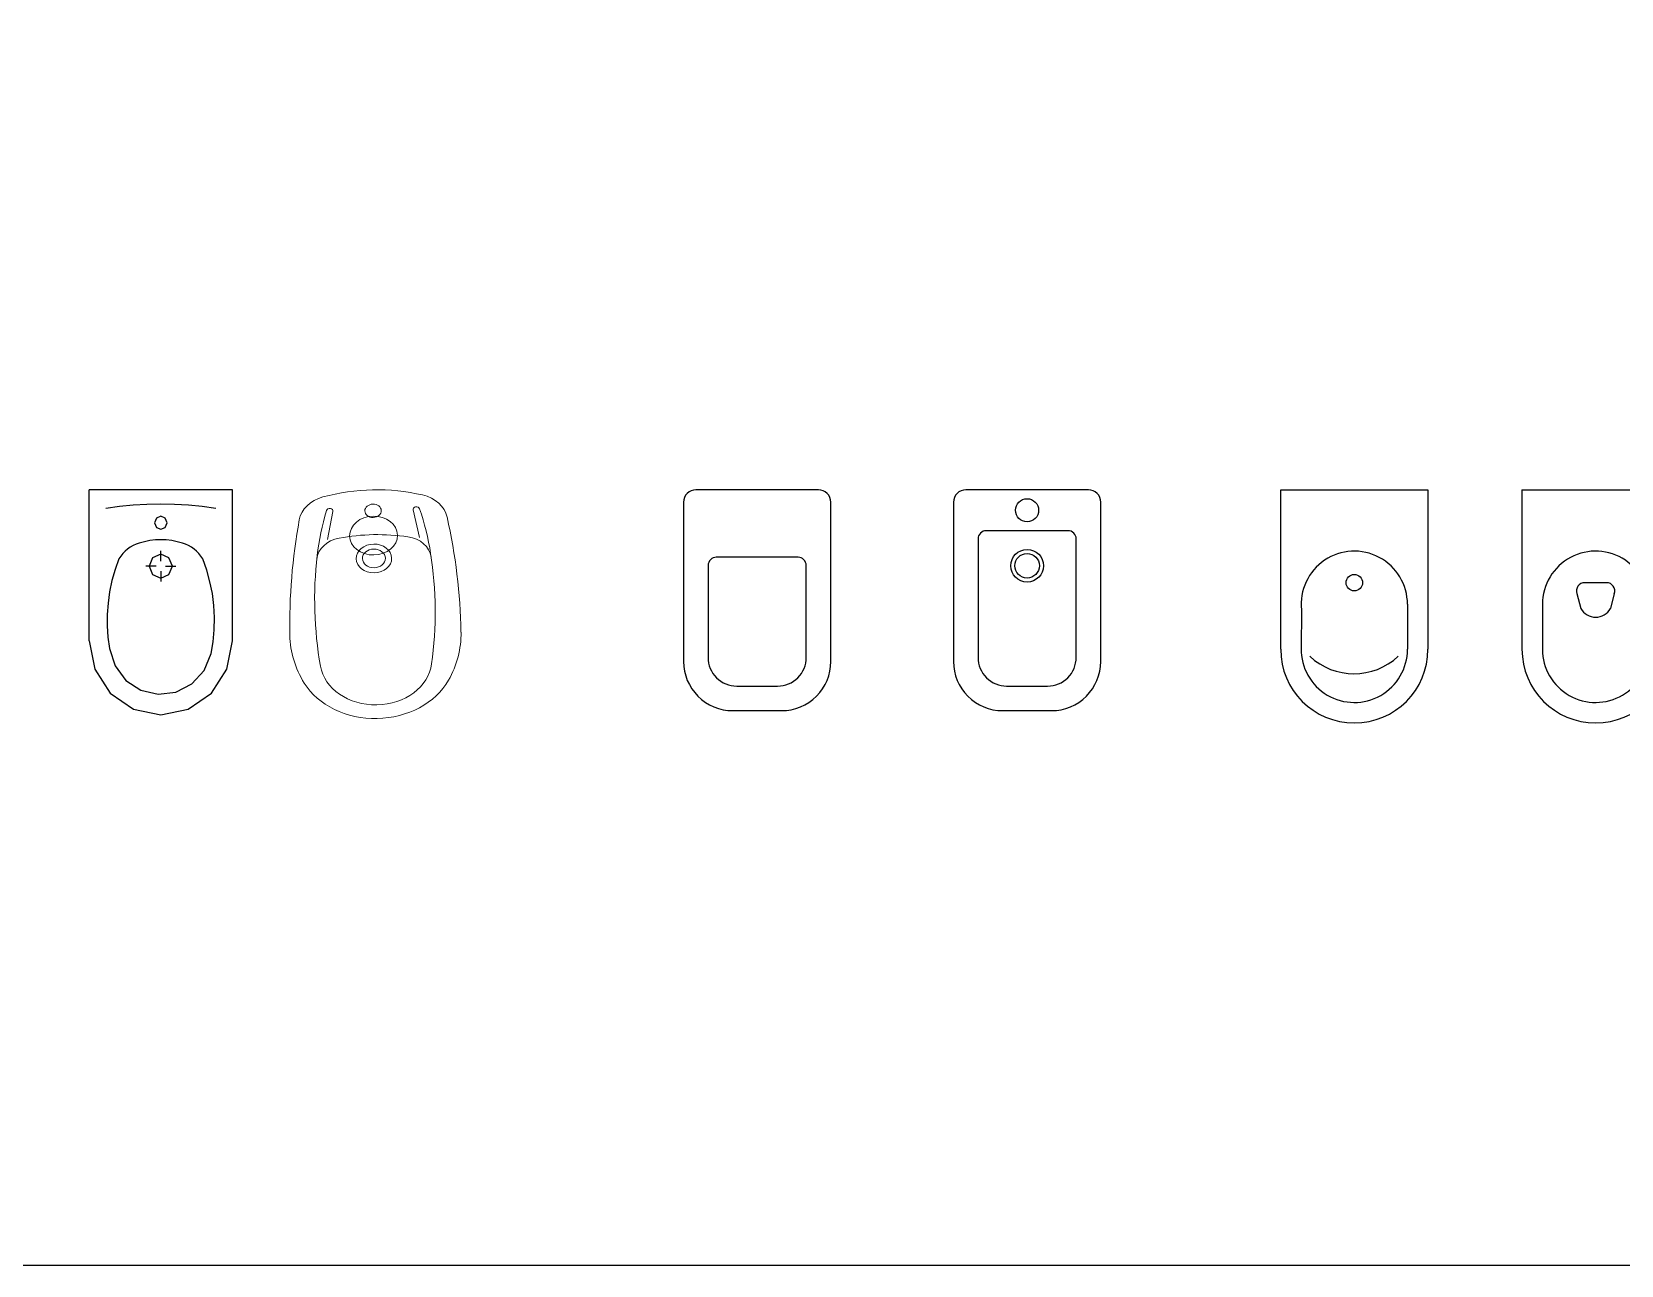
# Model space of a CAD drawing. Header units: millimetres. Extents: x 3103 to 179340, y -10977 to 70536.
# Drawn here: x 47960 to 51846, y -10977 to -7960 of the extents above; entities that cross this region are included whole.
import ezdxf

# ---------------------------------------------------------------- set-up
doc = ezdxf.new("R2010")
doc.units = ezdxf.units.MM
doc.header["$LTSCALE"] = 0.5
doc.layers.add('SANTEH', color=30, linetype='Continuous')

# ---------------------------------------------------------------- blocks, each defined once
blk = doc.blocks.new('Bidet Wall-Hung Symb_105')
at = {"layer": 'SANTEH', "linetype": 'Continuous'}
for p, q in [((369.6, 350), (0, 350)), ((0, 350), (0, 0)), ((186.8, 186.7), (186.8, 211.5)), ((174.8, 175), (149.2, 175)), ((186.8, 163.3), (186.8, 138.5)), ((198.9, 175), (224.5, 175)), ((369.6, 0), (0, 0))]:
    blk.add_line(p, q, dxfattribs=at)
for points in [[(369.6, 0), (438.6, 13.3), (497.2, 51.3), (536.3, 108), (550, 175), (536.3, 242), (497.2, 298.7), (438.6, 336.7), (369.6, 350)], [(45.4, 309.8), (41, 276.3), (37.8, 242.6), (35.9, 208.8), (35.2, 175), (35.9, 141.2), (37.8, 107.4), (41, 73.7), (45.4, 40.2)], [(169, 277.6), (162.2, 273.1), (155.9, 268.1), (150.1, 262.5), (144.9, 256.3), (140.3, 249.7), (136.4, 242.7), (133.2, 235.4), (130.8, 227.8)], [(400.5, 298.1), (371.4, 302.9), (342.1, 305.6), (312.6, 306.2), (283.2, 304.7), (253.9, 301), (225.1, 295.2), (196.7, 287.4), (169, 277.6)], [(388.1, 49.6), (430.7, 63.1), (466.1, 89.7), (490.2, 126.4), (500, 168.9), (494.5, 212), (474.2, 250.8), (441.6, 280.7), (400.5, 298.1)], [(130.8, 227.8), (127, 214.9), (124.3, 201.7), (122.7, 188.4), (122.1, 175), (122.7, 161.6), (124.3, 148.3), (127, 135.1), (130.8, 122.2)], [(130.8, 122.2), (133.2, 114.6), (136.4, 107.3), (140.3, 100.3), (144.9, 93.7), (150.1, 87.5), (155.9, 81.9), (162.2, 76.9), (169, 72.4)], [(169, 72.4), (195.2, 63.1), (222, 55.5), (249.3, 49.8), (276.9, 46), (304.7, 44), (332.6, 44), (360.4, 45.8), (388.1, 49.6)]]:
    blk.add_lwpolyline(points, dxfattribs=at)
for points in [[(186.8, 203.3), (166.2, 195), (157.6, 175), (166.2, 155), (186.8, 146.7), (207.5, 155), (216.1, 175), (207.5, 195)], [(80.7, 190.4), (69.4, 185.9), (64.8, 175), (69.4, 164.1), (80.7, 159.6), (91.9, 164.1), (96.6, 175), (91.9, 185.9)]]:
    blk.add_lwpolyline(points, close=True, dxfattribs=at)
blk = doc.blocks.new('s_15')
at = {"layer": 'SANTEH', "lineweight": 0}
for p, q in [((-97, -53.1), (-110, -121.1)), ((114.6, -116.8), (99, -49.2))]:
    blk.add_line(p, q, dxfattribs=at)
at = {"layer": 'SANTEH', "lineweight": 0, "extrusion": (0, 0, -1)}
for centre, major_axis, start_param, end_param in [((6.5, -334.6), (411.5, 8), 4.412234, 5.012544), ((6.5, -334.6), (411.5, 8), 4.412234, 5.012544), ((-94.8, -83.2), (85.5, 1.7), 3.305417, 4.412234), ((-94.8, -83.2), (85.5, 1.7), 3.305417, 4.412234), ((1, -51.3), (20.1, 0.4), 3.141593, 9.424778), ((98, -79.5), (85.5, 1.7), -1.270642, -0.163824), ((98, -79.5), (85.5, 1.7), -1.270642, -0.163824), ((1924.3, -314.7), (2126.6, 41.4), 3.141593, 3.305417), ((1924.3, -314.7), (2126.6, 41.4), 3.141593, 3.305417), ((774.9, -223.8), (914.4, 17.8), 3.250173, 3.400557), ((-104.9, -52.1), (7.99, 0.16), 3.400557, 6.452574), ((2.2, -111.8), (58.5, 1.1), 3.141593, 9.424778), ((106.9, -48), (7.99, 0.16), 2.972203, 6.024221), ((-765.6, -253.8), (914.4, 17.8), -0.258964, -0.108581), ((-1910.6, -389.3), (2126.6, 41.4), -0.163824, 0), ((-1910.6, -389.3), (2126.6, 41.4), -0.163824, 0), ((8.8, -450.9), (419.7, 8.2), 4.510431, 4.914347), ((73.5, -171.1), (70.1, 1.4), -1.368838, -0.101212), ((-66.8, -173.8), (70.1, 1.4), 3.242805, 4.510431), ((3.2, -167.8), (43.3, 0.8), 3.141593, 9.424778), ((3.2, -167.8), (28.1, 0.5), 3.141593, 9.424778), ((1280.9, -258.7), (1422.5, 27.7), 3.015966, 3.250173), ((-1269.8, -308.4), (1422.5, 27.7), -0.108581, 0.125627), ((-115.8, -354.4), (331.9, 6.5), 0, 0.449732), ((-115.8, -354.4), (331.9, 6.5), 0, 0.449732), ((129.5, -349.6), (331.9, 6.5), 2.69186, 3.141593), ((129.5, -349.6), (331.9, 6.5), 2.69186, 3.141593), ((8.1, -414.5), (137, 2.7), 0.125627, 3.015966), ((7.8, -400.1), (195.7, 3.8), 0.449732, 2.69186), ((7.8, -400.1), (195.7, 3.8), 0.449732, 2.69186)]:
    blk.add_ellipse(centre, major_axis=major_axis, ratio=0.813026, start_param=start_param, end_param=end_param, dxfattribs=at)
blk = doc.blocks.new('b1')
at = {"layer": 'SANTEH', "ltscale": 5}
for p, q in [((0, -390), (0, 0)), ((0, 0), (360, 0)), ((360, 0), (360, -390)), ((50.7, -293.6), (50, -390)), ((310, -280), (310, -390))]:
    blk.add_line(p, q, dxfattribs=at)
blk.add_circle((180, -227.1), 20.2, dxfattribs=at)
for centre, radius, start, end in [((180, -280), 130, 0, 185.9855), ((180, -390), 130, 179.1579, 0), ((180, -390), 180, 180, 0), ((179.2, -291.7), 158.1, 226.8477, 313.1523)]:
    blk.add_arc(centre, radius, start, end, dxfattribs=at)
blk = doc.blocks.new('y1')
at = {"layer": 'SANTEH', "ltscale": 5}
for p, q in [((0, 31196.6), (0, 30806.6)), ((0, 31196.6), (360, 31196.6)), ((360, 30806.6), (360, 31196.6)), ((134.4, 30942.8), (143.6, 30906)), ((206.8, 30969.4), (153.2, 30969.4)), ((225.6, 30942.8), (216.4, 30906)), ((50, 30916.6), (50, 30806.6)), ((309.1, 30901.1), (310, 30806.6))]:
    blk.add_line(p, q, dxfattribs=at)
for centre, radius, start, end in [((180, 30916.6), 130, 354.0145, 180), ((153.2, 30949.4), 20, 90, 199.4962), ((206.8, 30949.4), 20, 340.5038, 90), ((180, 30927.4), 42.2, 210.5234, 329.4766), ((180, 30806.6), 180, 180, 0), ((180, 30806.6), 130, 180, 0.8421)]:
    blk.add_arc(centre, radius, start, end, dxfattribs=at)
blk = doc.blocks.new('yn')
at = {"layer": 'SANTEH', "ltscale": 5}
for points in [[(-60, -540), (60, -540, 0.414214), (180, -420), (180, -30, 0.414214), (150, 0), (-150, 0, 0.414214), (-180, -30), (-180, -420, 0.414214)], [(-50, -480), (50, -480, 0.414214), (120, -410), (120, -120, 0.414214), (100, -100), (-100, -100, 0.414214), (-120, -120), (-120, -410, 0.414214)]]:
    blk.add_lwpolyline(points, format="xyb", close=True, dxfattribs=at)
for centre, radius in [((0, -50), 28.2), ((0, -185.7), 40), ((0, -185.7), 30)]:
    blk.add_circle(centre, radius, dxfattribs=at)
blk = doc.blocks.new('bid1')
at = {"layer": 'SANTEH', "ltscale": 5}
for points in [[(-60, -540), (60, -540, 0.414214), (180, -420), (180, -30, 0.414214), (150, 0), (-150, 0, 0.414214), (-180, -30), (-180, -420, 0.414214)], [(-60, -540), (60, -540, 0.414214), (180, -420), (180, -30, 0.414214), (150, 0), (-150, 0, 0.414214), (-180, -30), (-180, -420, 0.414214)], [(-50, -480), (50, -480, 0.414214), (120, -410), (120, -185, 0.414214), (100, -165), (-100, -165, 0.414214), (-120, -185), (-120, -410, 0.414214)], [(-50, -480), (50, -480, 0.414214), (120, -410), (120, -185, 0.414214), (100, -165), (-100, -165, 0.414214), (-120, -185), (-120, -410, 0.414214)]]:
    blk.add_lwpolyline(points, format="xyb", close=True, dxfattribs=at)

msp = doc.modelspace()

# ---------------------------------------------------------------- linework, layer by layer
at = {"layer": 'SANTEH'}
msp.add_lwpolyline([(28440.7, -10976.6), (63114.5, -10976.6), (63114.5, 7714.5), (28440.7, 7714.5)], close=True, dxfattribs=at)

# ---------------------------------------------------------------- block references
at = {"layer": 'SANTEH', "rotation": 270}
msp.add_blockref('Bidet Wall-Hung Symb_105', (48100.6, -9080.3), dxfattribs=at)
at = {"layer": 'SANTEH'}
for name, p in [('s_15', (48793.5, -9080.3)), ('bid1', (49733.7, -9080.3)), ('yn', (50393.7, -9080.3)), ('b1', (51013.7, -9080.3)), ('y1', (51603.7, -40276.9))]:
    msp.add_blockref(name, p, dxfattribs=at)

doc.saveas('drawing.dxf')
